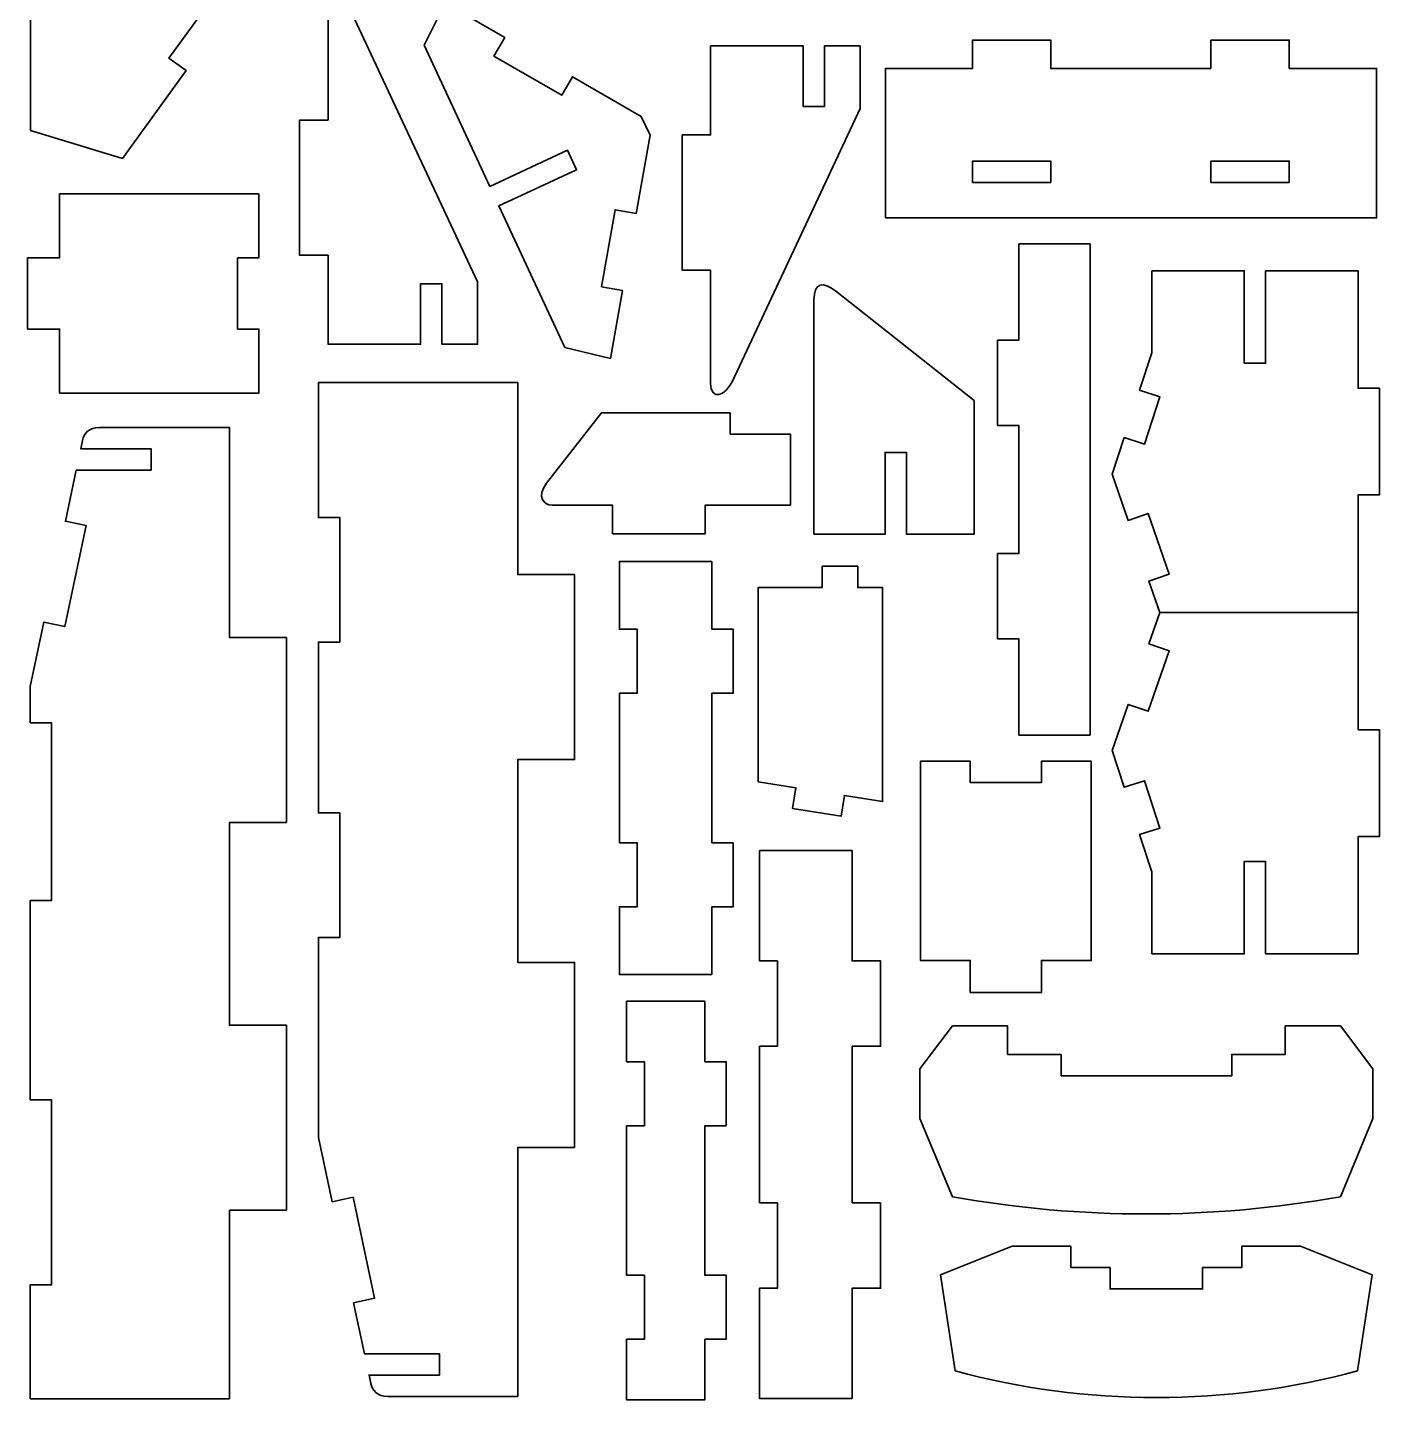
# Model space of a CAD drawing. Header units: centimetres. Extents: x 8 to 90.7, y -5.2 to 60.8.
# Drawn here: x 29.19 to 48.19, y 28.65 to 48.02 of the extents above; entities that cross this region are included whole.
import ezdxf

# ---------------------------------------------------------------- set-up
doc = ezdxf.new("R2010")
doc.units = ezdxf.units.CM
doc.header["$MEASUREMENT"] = 0
doc.layers.add('layer 1', color=7, linetype='Continuous')

msp = doc.modelspace()

# ---------------------------------------------------------------- linework, layer by layer
at = {"layer": 'layer 1', "color": 250, "lineweight": 35}
for points, knots in [([(29.23223, 49.56747), (29.23223, 49.56747), (29.23221, 46.57475), (29.23221, 46.57475), (29.23221, 46.57475), (29.23221, 46.57475), (30.52322, 46.18466), (30.52322, 46.18466), (30.52322, 46.18466), (30.52322, 46.18466), (31.4192, 47.41787), (31.4192, 47.41787), (31.4192, 47.41787), (31.4192, 47.41787), (31.17656, 47.59424), (31.17656, 47.59424), (31.17656, 47.59424), (31.17656, 47.59424), (31.8231, 48.48412), (31.8231, 48.48412), (31.8231, 48.48412), (31.8231, 48.48412), (32.06579, 48.30778), (32.06579, 48.30778), (32.06579, 48.30778), (32.06579, 48.30778), (33.08993, 49.71744), (33.08993, 49.71744), (33.08993, 49.71744), (33.08993, 49.71744), (32.06579, 51.1271), (32.06579, 51.1271), (32.06579, 51.1271), (32.06579, 51.1271), (31.8231, 50.95077), (31.8231, 50.95077), (31.8231, 50.95077), (31.8231, 50.95077), (31.17656, 51.84065), (31.17656, 51.84065), (31.17656, 51.84065), (31.17656, 51.84065), (31.4192, 52.01698), (31.4192, 52.01698), (31.4192, 52.01698), (31.4192, 52.01698), (30.52322, 53.25023), (30.52322, 53.25023), (30.52322, 53.25023), (30.52322, 53.25023), (29.23221, 52.8601), (29.23221, 52.8601), (29.23221, 52.8601), (29.23221, 52.8601), (29.23223, 49.86742), (29.23223, 49.86742), (29.23223, 49.86742), (29.23223, 49.86742), (31.13222, 49.86742), (31.13222, 49.86742), (31.13222, 49.86742), (31.13222, 49.86742), (31.13218, 49.56743), (31.13218, 49.56743), (31.13218, 49.56743), (31.13218, 49.56743), (29.23223, 49.56747), (29.23223, 49.56747)], [0, 0, 0, 0, 0.05555556, 0.05555556, 0.05555556, 0.05555556, 0.11111111, 0.11111111, 0.11111111, 0.11111111, 0.16666667, 0.16666667, 0.16666667, 0.16666667, 0.22222222, 0.22222222, 0.22222222, 0.22222222, 0.27777778, 0.27777778, 0.27777778, 0.27777778, 0.33333333, 0.33333333, 0.33333333, 0.33333333, 0.38888889, 0.38888889, 0.38888889, 0.38888889, 0.44444444, 0.44444444, 0.44444444, 0.44444444, 0.5, 0.5, 0.5, 0.5, 0.55555556, 0.55555556, 0.55555556, 0.55555556, 0.61111111, 0.61111111, 0.61111111, 0.61111111, 0.66666667, 0.66666667, 0.66666667, 0.66666667, 0.72222222, 0.72222222, 0.72222222, 0.72222222, 0.77777778, 0.77777778, 0.77777778, 0.77777778, 0.83333333, 0.83333333, 0.83333333, 0.83333333, 0.88888889, 0.88888889, 0.88888889, 0.88888889, 1, 1, 1, 1]), ([(33.41382, 46.72386), (33.41382, 46.72386), (33.01373, 46.72386), (33.01373, 46.72386), (33.01373, 46.72386), (33.01373, 46.72386), (33.01373, 44.82386), (33.01373, 44.82386), (33.01373, 44.82386), (33.01373, 44.82386), (33.41382, 44.82386), (33.41382, 44.82386), (33.41382, 44.82386), (33.41382, 44.82386), (33.41382, 43.57382), (33.41382, 43.57382), (33.41382, 43.57382), (33.41382, 43.57382), (34.71378, 43.57382), (34.71378, 43.57382), (34.71378, 43.57382), (34.71378, 43.57382), (34.71378, 44.42385), (34.71378, 44.42385), (34.71378, 44.42385), (34.71378, 44.42385), (35.01382, 44.42385), (35.01382, 44.42385), (35.01382, 44.42385), (35.01382, 44.42385), (35.01382, 43.57382), (35.01382, 43.57382), (35.01382, 43.57382), (35.01382, 43.57382), (35.5138, 43.57382), (35.5138, 43.57382), (35.5138, 43.57382), (35.5138, 43.57382), (35.5138, 44.45187), (35.5138, 44.45187), (35.5138, 44.45187), (35.5138, 44.45187), (33.71481, 48.29481), (33.71481, 48.29481), (33.71481, 48.29481), (33.62269, 48.49166), (33.41379, 48.563), (33.41379, 48.31759), (33.41379, 48.31759), (33.41379, 48.31759), (33.41382, 46.72386), (33.41382, 46.72386)], [0, 0, 0, 0, 0.07142857, 0.07142857, 0.07142857, 0.07142857, 0.14285714, 0.14285714, 0.14285714, 0.14285714, 0.21428571, 0.21428571, 0.21428571, 0.21428571, 0.28571429, 0.28571429, 0.28571429, 0.28571429, 0.35714286, 0.35714286, 0.35714286, 0.35714286, 0.42857143, 0.42857143, 0.42857143, 0.42857143, 0.5, 0.5, 0.5, 0.5, 0.57142857, 0.57142857, 0.57142857, 0.57142857, 0.64285714, 0.64285714, 0.64285714, 0.64285714, 0.71428571, 0.71428571, 0.71428571, 0.71428571, 0.78571429, 0.78571429, 0.78571429, 0.78571429, 0.85714286, 0.85714286, 0.85714286, 0.85714286, 1, 1, 1, 1]), ([(37.93704, 46.51085), (37.93704, 46.51085), (37.81381, 46.77517), (37.81381, 46.77517), (37.81381, 46.77517), (37.81381, 46.77517), (36.8473, 47.33318), (36.8473, 47.33318), (36.8473, 47.33318), (36.8473, 47.33318), (36.69732, 47.07342), (36.69732, 47.07342), (36.69732, 47.07342), (36.69732, 47.07342), (35.74475, 47.62337), (35.74475, 47.62337), (35.74475, 47.62337), (35.74475, 47.62337), (35.89468, 47.88317), (35.89468, 47.88317), (35.89468, 47.88317), (35.89468, 47.88317), (35.05633, 48.3672), (35.05633, 48.3672), (35.05633, 48.3672), (35.05633, 48.3672), (34.76212, 47.77565), (34.76212, 47.77565), (34.76212, 47.77565), (34.76212, 47.77565), (35.68783, 45.79041), (35.68783, 45.79041), (35.68783, 45.79041), (35.68783, 45.79041), (36.77733, 46.29845), (36.77733, 46.29845), (36.77733, 46.29845), (36.77733, 46.29845), (36.90414, 46.02655), (36.90414, 46.02655), (36.90414, 46.02655), (36.90414, 46.02655), (35.81464, 45.51851), (35.81464, 45.51851), (35.81464, 45.51851), (35.81464, 45.51851), (36.74185, 43.53004), (36.74185, 43.53004), (36.74185, 43.53004), (36.74185, 43.53004), (37.38412, 43.37522), (37.38412, 43.37522), (37.38412, 43.37522), (37.38412, 43.37522), (37.55223, 44.32852), (37.55223, 44.32852), (37.55223, 44.32852), (37.55223, 44.32852), (37.25684, 44.38067), (37.25684, 44.38067), (37.25684, 44.38067), (37.25684, 44.38067), (37.44786, 45.4639), (37.44786, 45.4639), (37.44786, 45.4639), (37.44786, 45.4639), (37.74325, 45.41183), (37.74325, 45.41183), (37.74325, 45.41183), (37.74325, 45.41183), (37.93704, 46.51085), (37.93704, 46.51085)], [0, 0, 0, 0, 0.05263158, 0.05263158, 0.05263158, 0.05263158, 0.10526316, 0.10526316, 0.10526316, 0.10526316, 0.15789474, 0.15789474, 0.15789474, 0.15789474, 0.21052632, 0.21052632, 0.21052632, 0.21052632, 0.26315789, 0.26315789, 0.26315789, 0.26315789, 0.31578947, 0.31578947, 0.31578947, 0.31578947, 0.36842105, 0.36842105, 0.36842105, 0.36842105, 0.42105263, 0.42105263, 0.42105263, 0.42105263, 0.47368421, 0.47368421, 0.47368421, 0.47368421, 0.52631579, 0.52631579, 0.52631579, 0.52631579, 0.57894737, 0.57894737, 0.57894737, 0.57894737, 0.63157895, 0.63157895, 0.63157895, 0.63157895, 0.68421053, 0.68421053, 0.68421053, 0.68421053, 0.73684211, 0.73684211, 0.73684211, 0.73684211, 0.78947368, 0.78947368, 0.78947368, 0.78947368, 0.84210526, 0.84210526, 0.84210526, 0.84210526, 0.89473684, 0.89473684, 0.89473684, 0.89473684, 1, 1, 1, 1]), ([(38.78898, 44.61601), (38.78898, 44.61601), (38.38889, 44.61601), (38.38889, 44.61601), (38.38889, 44.61601), (38.38889, 44.61601), (38.38889, 46.51601), (38.38889, 46.51601), (38.38889, 46.51601), (38.38889, 46.51601), (38.78898, 46.51601), (38.78898, 46.51601), (38.78898, 46.51601), (38.78898, 46.51601), (38.78898, 47.76601), (38.78898, 47.76601), (38.78898, 47.76601), (38.78898, 47.76601), (40.08898, 47.76601), (40.08898, 47.76601), (40.08898, 47.76601), (40.08898, 47.76601), (40.08898, 46.91598), (40.08898, 46.91598), (40.08898, 46.91598), (40.08898, 46.91598), (40.38898, 46.91598), (40.38898, 46.91598), (40.38898, 46.91598), (40.38898, 46.91598), (40.38898, 47.76601), (40.38898, 47.76601), (40.38898, 47.76601), (40.38898, 47.76601), (40.88896, 47.76601), (40.88896, 47.76601), (40.88896, 47.76601), (40.88896, 47.76601), (40.88896, 46.88796), (40.88896, 46.88796), (40.88896, 46.88796), (40.88896, 46.88796), (39.08997, 43.04502), (39.08997, 43.04502), (39.08997, 43.04502), (38.99781, 42.84817), (38.78896, 42.77679), (38.78896, 43.02221), (38.78896, 43.02221), (38.78896, 43.02221), (38.78898, 44.61601), (38.78898, 44.61601)], [0, 0, 0, 0, 0.07142857, 0.07142857, 0.07142857, 0.07142857, 0.14285714, 0.14285714, 0.14285714, 0.14285714, 0.21428571, 0.21428571, 0.21428571, 0.21428571, 0.28571429, 0.28571429, 0.28571429, 0.28571429, 0.35714286, 0.35714286, 0.35714286, 0.35714286, 0.42857143, 0.42857143, 0.42857143, 0.42857143, 0.5, 0.5, 0.5, 0.5, 0.57142857, 0.57142857, 0.57142857, 0.57142857, 0.64285714, 0.64285714, 0.64285714, 0.64285714, 0.71428571, 0.71428571, 0.71428571, 0.71428571, 0.78571429, 0.78571429, 0.78571429, 0.78571429, 0.85714286, 0.85714286, 0.85714286, 0.85714286, 1, 1, 1, 1]), ([(45.81874, 47.44831), (45.81874, 47.44831), (45.81874, 47.84832), (45.81874, 47.84832), (45.81874, 47.84832), (45.81874, 47.84832), (46.91872, 47.84832), (46.91872, 47.84832), (46.91872, 47.84832), (46.91872, 47.84832), (46.91872, 47.44831), (46.91872, 47.44831), (46.91872, 47.44831), (46.91872, 47.44831), (48.1478, 47.44831), (48.1478, 47.44831), (48.1478, 47.44831), (48.1478, 47.44831), (48.1478, 45.34833), (48.1478, 45.34833), (48.1478, 45.34833), (48.1478, 45.34833), (41.24781, 45.34833), (41.24781, 45.34833), (41.24781, 45.34833), (41.24781, 45.34833), (41.24781, 47.44831), (41.24781, 47.44831), (41.24781, 47.44831), (41.24781, 47.44831), (42.46872, 47.44831), (42.46872, 47.44831), (42.46872, 47.44831), (42.46872, 47.44831), (42.46872, 47.84832), (42.46872, 47.84832), (42.46872, 47.84832), (42.46872, 47.84832), (43.56874, 47.84832), (43.56874, 47.84832), (43.56874, 47.84832), (43.56874, 47.84832), (43.56874, 47.44831), (43.56874, 47.44831), (43.56874, 47.44831), (43.56874, 47.44831), (45.81874, 47.44831), (45.81874, 47.44831)], [0, 0, 0, 0, 0.07692308, 0.07692308, 0.07692308, 0.07692308, 0.15384615, 0.15384615, 0.15384615, 0.15384615, 0.23076923, 0.23076923, 0.23076923, 0.23076923, 0.30769231, 0.30769231, 0.30769231, 0.30769231, 0.38461538, 0.38461538, 0.38461538, 0.38461538, 0.46153846, 0.46153846, 0.46153846, 0.46153846, 0.53846154, 0.53846154, 0.53846154, 0.53846154, 0.61538462, 0.61538462, 0.61538462, 0.61538462, 0.69230769, 0.69230769, 0.69230769, 0.69230769, 0.76923077, 0.76923077, 0.76923077, 0.76923077, 0.84615385, 0.84615385, 0.84615385, 0.84615385, 1, 1, 1, 1]), ([(43.56874, 45.84831), (43.56874, 45.84831), (42.46872, 45.84831), (42.46872, 45.84831), (42.46872, 45.84831), (42.46872, 45.84831), (42.46872, 46.14831), (42.46872, 46.14831), (42.46872, 46.14831), (42.46872, 46.14831), (43.56874, 46.14831), (43.56874, 46.14831), (43.56874, 46.14831), (43.56874, 46.14831), (43.56874, 45.84831), (43.56874, 45.84831)], [0, 0, 0, 0, 0.2, 0.2, 0.2, 0.2, 0.4, 0.4, 0.4, 0.4, 0.6, 0.6, 0.6, 0.6, 1, 1, 1, 1]), ([(46.91872, 45.84831), (46.91872, 45.84831), (45.81874, 45.84831), (45.81874, 45.84831), (45.81874, 45.84831), (45.81874, 45.84831), (45.81874, 46.14831), (45.81874, 46.14831), (45.81874, 46.14831), (45.81874, 46.14831), (46.91872, 46.14831), (46.91872, 46.14831), (46.91872, 46.14831), (46.91872, 46.14831), (46.91872, 45.84831), (46.91872, 45.84831)], [0, 0, 0, 0, 0.2, 0.2, 0.2, 0.2, 0.4, 0.4, 0.4, 0.4, 0.6, 0.6, 0.6, 0.6, 1, 1, 1, 1]), ([(29.19069, 43.78686), (29.19069, 43.78686), (29.19069, 44.78687), (29.19069, 44.78687), (29.19069, 44.78687), (29.19069, 44.78687), (29.64069, 44.78687), (29.64069, 44.78687), (29.64069, 44.78687), (29.64069, 44.78687), (29.64069, 45.68686), (29.64069, 45.68686), (29.64069, 45.68686), (29.64069, 45.68686), (32.44068, 45.68686), (32.44068, 45.68686), (32.44068, 45.68686), (32.44068, 45.68686), (32.44068, 44.78687), (32.44068, 44.78687), (32.44068, 44.78687), (32.44068, 44.78687), (32.14072, 44.78687), (32.14072, 44.78687), (32.14072, 44.78687), (32.14072, 44.78687), (32.14072, 43.78686), (32.14072, 43.78686), (32.14072, 43.78686), (32.14072, 43.78686), (32.44068, 43.78686), (32.44068, 43.78686), (32.44068, 43.78686), (32.44068, 43.78686), (32.44068, 42.88687), (32.44068, 42.88687), (32.44068, 42.88687), (32.44068, 42.88687), (29.64069, 42.88687), (29.64069, 42.88687), (29.64069, 42.88687), (29.64069, 42.88687), (29.64069, 43.78686), (29.64069, 43.78686), (29.64069, 43.78686), (29.64069, 43.78686), (29.19069, 43.78686), (29.19069, 43.78686)], [0, 0, 0, 0, 0.07692308, 0.07692308, 0.07692308, 0.07692308, 0.15384615, 0.15384615, 0.15384615, 0.15384615, 0.23076923, 0.23076923, 0.23076923, 0.23076923, 0.30769231, 0.30769231, 0.30769231, 0.30769231, 0.38461538, 0.38461538, 0.38461538, 0.38461538, 0.46153846, 0.46153846, 0.46153846, 0.46153846, 0.53846154, 0.53846154, 0.53846154, 0.53846154, 0.61538462, 0.61538462, 0.61538462, 0.61538462, 0.69230769, 0.69230769, 0.69230769, 0.69230769, 0.76923077, 0.76923077, 0.76923077, 0.76923077, 0.84615385, 0.84615385, 0.84615385, 0.84615385, 1, 1, 1, 1]), ([(42.82019, 40.63218), (42.82019, 40.63218), (42.82019, 39.43215), (42.82019, 39.43215), (42.82019, 39.43215), (42.82019, 39.43215), (43.12019, 39.43215), (43.12019, 39.43215), (43.12019, 39.43215), (43.12019, 39.43215), (43.12019, 38.08214), (43.12019, 38.08214), (43.12019, 38.08214), (43.12019, 38.08214), (44.1202, 38.08214), (44.1202, 38.08214), (44.1202, 38.08214), (44.1202, 38.08214), (44.1202, 44.98217), (44.1202, 44.98217), (44.1202, 44.98217), (44.1202, 44.98217), (43.12019, 44.98217), (43.12019, 44.98217), (43.12019, 44.98217), (43.12019, 44.98217), (43.12019, 43.63216), (43.12019, 43.63216), (43.12019, 43.63216), (43.12019, 43.63216), (42.82019, 43.63216), (42.82019, 43.63216), (42.82019, 43.63216), (42.82019, 43.63216), (42.82019, 42.43217), (42.82019, 42.43217), (42.82019, 42.43217), (42.82019, 42.43217), (43.12019, 42.43217), (43.12019, 42.43217), (43.12019, 42.43217), (43.12019, 42.43217), (43.12019, 40.63218), (43.12019, 40.63218), (43.12019, 40.63218), (43.12019, 40.63218), (42.82019, 40.63218), (42.82019, 40.63218)], [0, 0, 0, 0, 0.07692308, 0.07692308, 0.07692308, 0.07692308, 0.15384615, 0.15384615, 0.15384615, 0.15384615, 0.23076923, 0.23076923, 0.23076923, 0.23076923, 0.30769231, 0.30769231, 0.30769231, 0.30769231, 0.38461538, 0.38461538, 0.38461538, 0.38461538, 0.46153846, 0.46153846, 0.46153846, 0.46153846, 0.53846154, 0.53846154, 0.53846154, 0.53846154, 0.61538462, 0.61538462, 0.61538462, 0.61538462, 0.69230769, 0.69230769, 0.69230769, 0.69230769, 0.76923077, 0.76923077, 0.76923077, 0.76923077, 0.84615385, 0.84615385, 0.84615385, 0.84615385, 1, 1, 1, 1]), ([(44.98658, 44.60546), (44.98658, 44.60546), (46.28658, 44.60546), (46.28658, 44.60546), (46.28658, 44.60546), (46.28658, 44.60546), (46.28658, 43.30545), (46.28658, 43.30545), (46.28658, 43.30545), (46.28658, 43.30545), (46.58658, 43.30545), (46.58658, 43.30545), (46.58658, 43.30545), (46.58658, 43.30545), (46.58658, 44.60546), (46.58658, 44.60546), (46.58658, 44.60546), (46.58658, 44.60546), (47.88654, 44.60546), (47.88654, 44.60546), (47.88654, 44.60546), (47.88654, 44.60546), (47.88654, 42.95545), (47.88654, 42.95545), (47.88654, 42.95545), (47.88654, 42.95545), (48.18658, 42.95545), (48.18658, 42.95545), (48.18658, 42.95545), (48.18658, 42.95545), (48.18658, 41.45546), (48.18658, 41.45546), (48.18658, 41.45546), (48.18658, 41.45546), (47.88654, 41.45546), (47.88654, 41.45546), (47.88654, 41.45546), (47.88654, 41.45546), (47.88654, 39.80545), (47.88654, 39.80545), (47.88654, 39.80545), (47.88654, 39.80545), (45.1004, 39.80545), (45.1004, 39.80545), (45.1004, 39.80545), (45.1004, 39.80545), (44.94859, 40.24642), (44.94859, 40.24642), (44.94859, 40.24642), (44.94859, 40.24642), (45.23224, 40.34409), (45.23224, 40.34409), (45.23224, 40.34409), (45.23224, 40.34409), (44.93923, 41.19507), (44.93923, 41.19507), (44.93923, 41.19507), (44.93923, 41.19507), (44.65558, 41.0974), (44.65558, 41.0974), (44.65558, 41.0974), (44.65558, 41.0974), (44.43242, 41.74554), (44.43242, 41.74554), (44.43242, 41.74554), (44.43242, 41.74554), (44.6005, 42.26286), (44.6005, 42.26286), (44.6005, 42.26286), (44.6005, 42.26286), (44.88581, 42.17015), (44.88581, 42.17015), (44.88581, 42.17015), (44.88581, 42.17015), (45.10211, 42.83583), (45.10211, 42.83583), (45.10211, 42.83583), (45.10211, 42.83583), (44.81679, 42.92854), (44.81679, 42.92854), (44.81679, 42.92854), (44.81679, 42.92854), (44.98658, 43.45107), (44.98658, 43.45107), (44.98658, 43.45107), (44.98658, 43.45107), (44.98658, 44.60546), (44.98658, 44.60546)], [0, 0, 0, 0, 0.04347826, 0.04347826, 0.04347826, 0.04347826, 0.08695652, 0.08695652, 0.08695652, 0.08695652, 0.13043478, 0.13043478, 0.13043478, 0.13043478, 0.17391304, 0.17391304, 0.17391304, 0.17391304, 0.2173913, 0.2173913, 0.2173913, 0.2173913, 0.26086957, 0.26086957, 0.26086957, 0.26086957, 0.30434783, 0.30434783, 0.30434783, 0.30434783, 0.34782609, 0.34782609, 0.34782609, 0.34782609, 0.39130435, 0.39130435, 0.39130435, 0.39130435, 0.43478261, 0.43478261, 0.43478261, 0.43478261, 0.47826087, 0.47826087, 0.47826087, 0.47826087, 0.52173913, 0.52173913, 0.52173913, 0.52173913, 0.56521739, 0.56521739, 0.56521739, 0.56521739, 0.60869565, 0.60869565, 0.60869565, 0.60869565, 0.65217391, 0.65217391, 0.65217391, 0.65217391, 0.69565217, 0.69565217, 0.69565217, 0.69565217, 0.73913043, 0.73913043, 0.73913043, 0.73913043, 0.7826087, 0.7826087, 0.7826087, 0.7826087, 0.82608696, 0.82608696, 0.82608696, 0.82608696, 0.86956522, 0.86956522, 0.86956522, 0.86956522, 0.91304348, 0.91304348, 0.91304348, 0.91304348, 1, 1, 1, 1]), ([(40.24102, 40.90301), (40.24102, 40.90301), (41.24103, 40.90301), (41.24103, 40.90301), (41.24103, 40.90301), (41.24103, 40.90301), (41.24103, 42.05303), (41.24103, 42.05303), (41.24103, 42.05303), (41.24103, 42.05303), (41.54103, 42.05303), (41.54103, 42.05303), (41.54103, 42.05303), (41.54103, 42.05303), (41.54103, 40.90301), (41.54103, 40.90301), (41.54103, 40.90301), (41.54103, 40.90301), (42.49103, 40.90301), (42.49103, 40.90301), (42.49103, 40.90301), (42.49103, 40.90301), (42.49103, 42.78106), (42.49103, 42.78106), (42.49103, 42.78106), (42.49103, 42.78106), (40.54201, 44.32399), (40.54201, 44.32399), (40.54201, 44.32399), (40.37167, 44.45885), (40.241, 44.44205), (40.241, 44.19678), (40.241, 44.19678), (40.241, 44.19678), (40.24102, 40.90301), (40.24102, 40.90301)], [0, 0, 0, 0, 0.1, 0.1, 0.1, 0.1, 0.2, 0.2, 0.2, 0.2, 0.3, 0.3, 0.3, 0.3, 0.4, 0.4, 0.4, 0.4, 0.5, 0.5, 0.5, 0.5, 0.6, 0.6, 0.6, 0.6, 0.7, 0.7, 0.7, 0.7, 0.8, 0.8, 0.8, 0.8, 1, 1, 1, 1]), ([(36.87822, 32.28749), (36.87822, 32.28749), (36.87822, 34.88754), (36.87822, 34.88754), (36.87822, 34.88754), (36.87822, 34.88754), (36.07808, 34.88754), (36.07808, 34.88754), (36.07808, 34.88754), (36.07808, 34.88754), (36.07816, 37.73749), (36.07816, 37.73749), (36.07816, 37.73749), (36.07816, 37.73749), (36.87822, 37.73745), (36.87822, 37.73745), (36.87822, 37.73745), (36.87822, 37.73745), (36.87822, 40.3375), (36.87822, 40.3375), (36.87822, 40.3375), (36.87822, 40.3375), (36.0782, 40.3375), (36.0782, 40.3375), (36.0782, 40.3375), (36.0782, 40.3375), (36.07824, 43.03756), (36.07824, 43.03756), (36.07824, 43.03756), (36.07824, 43.03756), (33.27864, 43.03756), (33.27864, 43.03756), (33.27864, 43.03756), (33.27864, 43.03756), (33.27864, 41.13752), (33.27864, 41.13752), (33.27864, 41.13752), (33.27864, 41.13752), (33.57864, 41.13752), (33.57864, 41.13752), (33.57864, 41.13752), (33.57864, 41.13752), (33.57864, 39.3875), (33.57864, 39.3875), (33.57864, 39.3875), (33.57864, 39.3875), (33.27864, 39.3875), (33.27864, 39.3875), (33.27864, 39.3875), (33.27864, 39.3875), (33.27864, 36.98744), (33.27864, 36.98744), (33.27864, 36.98744), (33.27864, 36.98744), (33.57864, 36.98744), (33.57864, 36.98744), (33.57864, 36.98744), (33.57864, 36.98744), (33.57864, 35.23742), (33.57864, 35.23742), (33.57864, 35.23742), (33.57864, 35.23742), (33.27864, 35.23742), (33.27864, 35.23742), (33.27864, 35.23742), (33.27864, 35.23742), (33.27864, 32.42862), (33.27864, 32.42862), (33.27864, 32.42862), (33.27864, 32.42862), (33.47097, 31.52378), (33.47097, 31.52378), (33.47097, 31.52378), (33.47097, 31.52378), (33.76438, 31.58613), (33.76438, 31.58613), (33.76438, 31.58613), (33.76438, 31.58613), (34.06588, 30.16778), (34.06588, 30.16778), (34.06588, 30.16778), (34.06588, 30.16778), (33.77248, 30.10543), (33.77248, 30.10543), (33.77248, 30.10543), (33.77248, 30.10543), (33.92503, 29.3876), (33.92503, 29.3876), (33.92503, 29.3876), (33.92503, 29.3876), (34.97822, 29.3876), (34.97822, 29.3876), (34.97822, 29.3876), (34.97822, 29.3876), (34.97822, 29.0876), (34.97822, 29.0876), (34.97822, 29.0876), (34.97822, 29.0876), (33.98881, 29.0876), (33.98881, 29.0876), (33.98881, 29.0876), (33.98881, 29.0876), (34.01362, 28.971), (34.01362, 28.971), (34.01362, 28.971), (34.03449, 28.87278), (34.10436, 28.78754), (34.25258, 28.78754), (34.25258, 28.78754), (34.25258, 28.78754), (36.078, 28.78761), (36.078, 28.78761), (36.078, 28.78761), (36.078, 28.78761), (36.07804, 32.28753), (36.07804, 32.28753), (36.07804, 32.28753), (36.07804, 32.28753), (36.87822, 32.28749), (36.87822, 32.28749)], [0, 0, 0, 0, 0.03225806, 0.03225806, 0.03225806, 0.03225806, 0.06451613, 0.06451613, 0.06451613, 0.06451613, 0.09677419, 0.09677419, 0.09677419, 0.09677419, 0.12903226, 0.12903226, 0.12903226, 0.12903226, 0.16129032, 0.16129032, 0.16129032, 0.16129032, 0.19354839, 0.19354839, 0.19354839, 0.19354839, 0.22580645, 0.22580645, 0.22580645, 0.22580645, 0.25806452, 0.25806452, 0.25806452, 0.25806452, 0.29032258, 0.29032258, 0.29032258, 0.29032258, 0.32258065, 0.32258065, 0.32258065, 0.32258065, 0.35483871, 0.35483871, 0.35483871, 0.35483871, 0.38709677, 0.38709677, 0.38709677, 0.38709677, 0.41935484, 0.41935484, 0.41935484, 0.41935484, 0.4516129, 0.4516129, 0.4516129, 0.4516129, 0.48387097, 0.48387097, 0.48387097, 0.48387097, 0.51612903, 0.51612903, 0.51612903, 0.51612903, 0.5483871, 0.5483871, 0.5483871, 0.5483871, 0.58064516, 0.58064516, 0.58064516, 0.58064516, 0.61290323, 0.61290323, 0.61290323, 0.61290323, 0.64516129, 0.64516129, 0.64516129, 0.64516129, 0.67741935, 0.67741935, 0.67741935, 0.67741935, 0.70967742, 0.70967742, 0.70967742, 0.70967742, 0.74193548, 0.74193548, 0.74193548, 0.74193548, 0.77419355, 0.77419355, 0.77419355, 0.77419355, 0.80645161, 0.80645161, 0.80645161, 0.80645161, 0.83870968, 0.83870968, 0.83870968, 0.83870968, 0.87096774, 0.87096774, 0.87096774, 0.87096774, 0.90322581, 0.90322581, 0.90322581, 0.90322581, 0.93548387, 0.93548387, 0.93548387, 0.93548387, 1, 1, 1, 1]), ([(38.71103, 40.91011), (38.71103, 40.91011), (37.41103, 40.91011), (37.41103, 40.91011), (37.41103, 40.91011), (37.41103, 40.91011), (37.41103, 41.31012), (37.41103, 41.31012), (37.41103, 41.31012), (37.41103, 41.31012), (36.56104, 41.31012), (36.56104, 41.31012), (36.56104, 41.31012), (36.45388, 41.31012), (36.33171, 41.42601), (36.48459, 41.62242), (36.48459, 41.62242), (36.48459, 41.62242), (37.25343, 42.61013), (37.25343, 42.61013), (37.25343, 42.61013), (37.25343, 42.61013), (39.06103, 42.61013), (39.06103, 42.61013), (39.06103, 42.61013), (39.06103, 42.61013), (39.06103, 42.31013), (39.06103, 42.31013), (39.06103, 42.31013), (39.06103, 42.31013), (39.91106, 42.31013), (39.91106, 42.31013), (39.91106, 42.31013), (39.91106, 42.31013), (39.91106, 41.31012), (39.91106, 41.31012), (39.91106, 41.31012), (39.91106, 41.31012), (38.71103, 41.31012), (38.71103, 41.31012), (38.71103, 41.31012), (38.71103, 41.31012), (38.71103, 40.91011), (38.71103, 40.91011)], [0, 0, 0, 0, 0.08333333, 0.08333333, 0.08333333, 0.08333333, 0.16666667, 0.16666667, 0.16666667, 0.16666667, 0.25, 0.25, 0.25, 0.25, 0.33333333, 0.33333333, 0.33333333, 0.33333333, 0.41666667, 0.41666667, 0.41666667, 0.41666667, 0.5, 0.5, 0.5, 0.5, 0.58333333, 0.58333333, 0.58333333, 0.58333333, 0.66666667, 0.66666667, 0.66666667, 0.66666667, 0.75, 0.75, 0.75, 0.75, 0.83333333, 0.83333333, 0.83333333, 0.83333333, 1, 1, 1, 1]), ([(32.827, 39.45481), (32.827, 39.45481), (32.827, 36.85477), (32.827, 36.85477), (32.827, 36.85477), (32.827, 36.85477), (32.0269, 36.85477), (32.0269, 36.85477), (32.0269, 36.85477), (32.0269, 36.85477), (32.02694, 34.00481), (32.02694, 34.00481), (32.02694, 34.00481), (32.02694, 34.00481), (32.827, 34.00485), (32.827, 34.00485), (32.827, 34.00485), (32.827, 34.00485), (32.827, 31.4048), (32.827, 31.4048), (32.827, 31.4048), (32.827, 31.4048), (32.02698, 31.4048), (32.02698, 31.4048), (32.02698, 31.4048), (32.02698, 31.4048), (32.02702, 28.75474), (32.02702, 28.75474), (32.02702, 28.75474), (32.02702, 28.75474), (29.22742, 28.75474), (29.22742, 28.75474), (29.22742, 28.75474), (29.22742, 28.75474), (29.22742, 30.35475), (29.22742, 30.35475), (29.22742, 30.35475), (29.22742, 30.35475), (29.52742, 30.35475), (29.52742, 30.35475), (29.52742, 30.35475), (29.52742, 30.35475), (29.52742, 32.95479), (29.52742, 32.95479), (29.52742, 32.95479), (29.52742, 32.95479), (29.22742, 32.95479), (29.22742, 32.95479), (29.22742, 32.95479), (29.22742, 32.95479), (29.22742, 35.75483), (29.22742, 35.75483), (29.22742, 35.75483), (29.22742, 35.75483), (29.52742, 35.75483), (29.52742, 35.75483), (29.52742, 35.75483), (29.52742, 35.75483), (29.52742, 38.25486), (29.52742, 38.25486), (29.52742, 38.25486), (29.52742, 38.25486), (29.22742, 38.25486), (29.22742, 38.25486), (29.22742, 38.25486), (29.22742, 38.25486), (29.22742, 38.76369), (29.22742, 38.76369), (29.22742, 38.76369), (29.22742, 38.76369), (29.41977, 39.66853), (29.41977, 39.66853), (29.41977, 39.66853), (29.41977, 39.66853), (29.71318, 39.60614), (29.71318, 39.60614), (29.71318, 39.60614), (29.71318, 39.60614), (30.01468, 41.02449), (30.01468, 41.02449), (30.01468, 41.02449), (30.01468, 41.02449), (29.72125, 41.08688), (29.72125, 41.08688), (29.72125, 41.08688), (29.72125, 41.08688), (29.87383, 41.80471), (29.87383, 41.80471), (29.87383, 41.80471), (29.87383, 41.80471), (30.92702, 41.80471), (30.92702, 41.80471), (30.92702, 41.80471), (30.92702, 41.80471), (30.92702, 42.10471), (30.92702, 42.10471), (30.92702, 42.10471), (30.92702, 42.10471), (29.93761, 42.10471), (29.93761, 42.10471), (29.93761, 42.10471), (29.93761, 42.10471), (29.9624, 42.22127), (29.9624, 42.22127), (29.9624, 42.22127), (29.98327, 42.31954), (30.05316, 42.40472), (30.20137, 42.40472), (30.20137, 42.40472), (30.20137, 42.40472), (32.02678, 42.4047), (32.02678, 42.4047), (32.02678, 42.4047), (32.02678, 42.4047), (32.02686, 39.45477), (32.02686, 39.45477), (32.02686, 39.45477), (32.02686, 39.45477), (32.827, 39.45481), (32.827, 39.45481)], [0, 0, 0, 0, 0.03225806, 0.03225806, 0.03225806, 0.03225806, 0.06451613, 0.06451613, 0.06451613, 0.06451613, 0.09677419, 0.09677419, 0.09677419, 0.09677419, 0.12903226, 0.12903226, 0.12903226, 0.12903226, 0.16129032, 0.16129032, 0.16129032, 0.16129032, 0.19354839, 0.19354839, 0.19354839, 0.19354839, 0.22580645, 0.22580645, 0.22580645, 0.22580645, 0.25806452, 0.25806452, 0.25806452, 0.25806452, 0.29032258, 0.29032258, 0.29032258, 0.29032258, 0.32258065, 0.32258065, 0.32258065, 0.32258065, 0.35483871, 0.35483871, 0.35483871, 0.35483871, 0.38709677, 0.38709677, 0.38709677, 0.38709677, 0.41935484, 0.41935484, 0.41935484, 0.41935484, 0.4516129, 0.4516129, 0.4516129, 0.4516129, 0.48387097, 0.48387097, 0.48387097, 0.48387097, 0.51612903, 0.51612903, 0.51612903, 0.51612903, 0.5483871, 0.5483871, 0.5483871, 0.5483871, 0.58064516, 0.58064516, 0.58064516, 0.58064516, 0.61290323, 0.61290323, 0.61290323, 0.61290323, 0.64516129, 0.64516129, 0.64516129, 0.64516129, 0.67741935, 0.67741935, 0.67741935, 0.67741935, 0.70967742, 0.70967742, 0.70967742, 0.70967742, 0.74193548, 0.74193548, 0.74193548, 0.74193548, 0.77419355, 0.77419355, 0.77419355, 0.77419355, 0.80645161, 0.80645161, 0.80645161, 0.80645161, 0.83870968, 0.83870968, 0.83870968, 0.83870968, 0.87096774, 0.87096774, 0.87096774, 0.87096774, 0.90322581, 0.90322581, 0.90322581, 0.90322581, 0.93548387, 0.93548387, 0.93548387, 0.93548387, 1, 1, 1, 1]), ([(39.10759, 36.56898), (39.10759, 36.56898), (39.10759, 35.66894), (39.10759, 35.66894), (39.10759, 35.66894), (39.10759, 35.66894), (38.80759, 35.66894), (38.80759, 35.66894), (38.80759, 35.66894), (38.80759, 35.66894), (38.80759, 34.71894), (38.80759, 34.71894), (38.80759, 34.71894), (38.80759, 34.71894), (37.50758, 34.71894), (37.50758, 34.71894), (37.50758, 34.71894), (37.50758, 34.71894), (37.50758, 35.66894), (37.50758, 35.66894), (37.50758, 35.66894), (37.50758, 35.66894), (37.75758, 35.66894), (37.75758, 35.66894), (37.75758, 35.66894), (37.75758, 35.66894), (37.75758, 36.56898), (37.75758, 36.56898), (37.75758, 36.56898), (37.75758, 36.56898), (37.50758, 36.56898), (37.50758, 36.56898), (37.50758, 36.56898), (37.50758, 36.56898), (37.50758, 38.66896), (37.50758, 38.66896), (37.50758, 38.66896), (37.50758, 38.66896), (37.75758, 38.66896), (37.75758, 38.66896), (37.75758, 38.66896), (37.75758, 38.66896), (37.75758, 39.56895), (37.75758, 39.56895), (37.75758, 39.56895), (37.75758, 39.56895), (37.50758, 39.56895), (37.50758, 39.56895), (37.50758, 39.56895), (37.50758, 39.56895), (37.50758, 40.51895), (37.50758, 40.51895), (37.50758, 40.51895), (37.50758, 40.51895), (38.80759, 40.51895), (38.80759, 40.51895), (38.80759, 40.51895), (38.80759, 40.51895), (38.80759, 39.56895), (38.80759, 39.56895), (38.80759, 39.56895), (38.80759, 39.56895), (39.10759, 39.56895), (39.10759, 39.56895), (39.10759, 39.56895), (39.10759, 39.56895), (39.10759, 38.66896), (39.10759, 38.66896), (39.10759, 38.66896), (39.10759, 38.66896), (38.80759, 38.66896), (38.80759, 38.66896), (38.80759, 38.66896), (38.80759, 38.66896), (38.80759, 36.56898), (38.80759, 36.56898), (38.80759, 36.56898), (38.80759, 36.56898), (39.10759, 36.56898), (39.10759, 36.56898)], [0, 0, 0, 0, 0.04761905, 0.04761905, 0.04761905, 0.04761905, 0.0952381, 0.0952381, 0.0952381, 0.0952381, 0.14285714, 0.14285714, 0.14285714, 0.14285714, 0.19047619, 0.19047619, 0.19047619, 0.19047619, 0.23809524, 0.23809524, 0.23809524, 0.23809524, 0.28571429, 0.28571429, 0.28571429, 0.28571429, 0.33333333, 0.33333333, 0.33333333, 0.33333333, 0.38095238, 0.38095238, 0.38095238, 0.38095238, 0.42857143, 0.42857143, 0.42857143, 0.42857143, 0.47619048, 0.47619048, 0.47619048, 0.47619048, 0.52380952, 0.52380952, 0.52380952, 0.52380952, 0.57142857, 0.57142857, 0.57142857, 0.57142857, 0.61904762, 0.61904762, 0.61904762, 0.61904762, 0.66666667, 0.66666667, 0.66666667, 0.66666667, 0.71428571, 0.71428571, 0.71428571, 0.71428571, 0.76190476, 0.76190476, 0.76190476, 0.76190476, 0.80952381, 0.80952381, 0.80952381, 0.80952381, 0.85714286, 0.85714286, 0.85714286, 0.85714286, 0.9047619, 0.9047619, 0.9047619, 0.9047619, 1, 1, 1, 1]), ([(39.45561, 37.42523), (39.45561, 37.42523), (39.45561, 40.15387), (39.45561, 40.15387), (39.45561, 40.15387), (39.45561, 40.15387), (40.35564, 40.15387), (40.35564, 40.15387), (40.35564, 40.15387), (40.35564, 40.15387), (40.35564, 40.45391), (40.35564, 40.45391), (40.35564, 40.45391), (40.35564, 40.45391), (40.85562, 40.45391), (40.85562, 40.45391), (40.85562, 40.45391), (40.85562, 40.45391), (40.85562, 40.15387), (40.85562, 40.15387), (40.85562, 40.15387), (40.85562, 40.15387), (41.20563, 40.15387), (41.20563, 40.15387), (41.20563, 40.15387), (41.20563, 40.15387), (41.20563, 37.14814), (41.20563, 37.14814), (41.20563, 37.14814), (41.20563, 37.14814), (40.66945, 37.23303), (40.66945, 37.23303), (40.66945, 37.23303), (40.66945, 37.23303), (40.62305, 36.94025), (40.62305, 36.94025), (40.62305, 36.94025), (40.62305, 36.94025), (39.94007, 37.04848), (39.94007, 37.04848), (39.94007, 37.04848), (39.94007, 37.04848), (39.98647, 37.34121), (39.98647, 37.34121), (39.98647, 37.34121), (39.98647, 37.34121), (39.45561, 37.42523), (39.45561, 37.42523)], [0, 0, 0, 0, 0.07692308, 0.07692308, 0.07692308, 0.07692308, 0.15384615, 0.15384615, 0.15384615, 0.15384615, 0.23076923, 0.23076923, 0.23076923, 0.23076923, 0.30769231, 0.30769231, 0.30769231, 0.30769231, 0.38461538, 0.38461538, 0.38461538, 0.38461538, 0.46153846, 0.46153846, 0.46153846, 0.46153846, 0.53846154, 0.53846154, 0.53846154, 0.53846154, 0.61538462, 0.61538462, 0.61538462, 0.61538462, 0.69230769, 0.69230769, 0.69230769, 0.69230769, 0.76923077, 0.76923077, 0.76923077, 0.76923077, 0.84615385, 0.84615385, 0.84615385, 0.84615385, 1, 1, 1, 1]), ([(44.98658, 35.00545), (44.98658, 35.00545), (46.28658, 35.00545), (46.28658, 35.00545), (46.28658, 35.00545), (46.28658, 35.00545), (46.28658, 36.30545), (46.28658, 36.30545), (46.28658, 36.30545), (46.28658, 36.30545), (46.58658, 36.30545), (46.58658, 36.30545), (46.58658, 36.30545), (46.58658, 36.30545), (46.58658, 35.00545), (46.58658, 35.00545), (46.58658, 35.00545), (46.58658, 35.00545), (47.88654, 35.00545), (47.88654, 35.00545), (47.88654, 35.00545), (47.88654, 35.00545), (47.88654, 36.65545), (47.88654, 36.65545), (47.88654, 36.65545), (47.88654, 36.65545), (48.18658, 36.65545), (48.18658, 36.65545), (48.18658, 36.65545), (48.18658, 36.65545), (48.18658, 38.15544), (48.18658, 38.15544), (48.18658, 38.15544), (48.18658, 38.15544), (47.88654, 38.15544), (47.88654, 38.15544), (47.88654, 38.15544), (47.88654, 38.15544), (47.88654, 39.80545), (47.88654, 39.80545), (47.88654, 39.80545), (47.88654, 39.80545), (45.1004, 39.80545), (45.1004, 39.80545), (45.1004, 39.80545), (45.1004, 39.80545), (44.94859, 39.36452), (44.94859, 39.36452), (44.94859, 39.36452), (44.94859, 39.36452), (45.23224, 39.26685), (45.23224, 39.26685), (45.23224, 39.26685), (45.23224, 39.26685), (44.93923, 38.41587), (44.93923, 38.41587), (44.93923, 38.41587), (44.93923, 38.41587), (44.65558, 38.5135), (44.65558, 38.5135), (44.65558, 38.5135), (44.65558, 38.5135), (44.43242, 37.86541), (44.43242, 37.86541), (44.43242, 37.86541), (44.43242, 37.86541), (44.6005, 37.34808), (44.6005, 37.34808), (44.6005, 37.34808), (44.6005, 37.34808), (44.88581, 37.44075), (44.88581, 37.44075), (44.88581, 37.44075), (44.88581, 37.44075), (45.10211, 36.77511), (45.10211, 36.77511), (45.10211, 36.77511), (45.10211, 36.77511), (44.81679, 36.68236), (44.81679, 36.68236), (44.81679, 36.68236), (44.81679, 36.68236), (44.98658, 36.15988), (44.98658, 36.15988), (44.98658, 36.15988), (44.98658, 36.15988), (44.98658, 35.00545), (44.98658, 35.00545)], [0, 0, 0, 0, 0.04347826, 0.04347826, 0.04347826, 0.04347826, 0.08695652, 0.08695652, 0.08695652, 0.08695652, 0.13043478, 0.13043478, 0.13043478, 0.13043478, 0.17391304, 0.17391304, 0.17391304, 0.17391304, 0.2173913, 0.2173913, 0.2173913, 0.2173913, 0.26086957, 0.26086957, 0.26086957, 0.26086957, 0.30434783, 0.30434783, 0.30434783, 0.30434783, 0.34782609, 0.34782609, 0.34782609, 0.34782609, 0.39130435, 0.39130435, 0.39130435, 0.39130435, 0.43478261, 0.43478261, 0.43478261, 0.43478261, 0.47826087, 0.47826087, 0.47826087, 0.47826087, 0.52173913, 0.52173913, 0.52173913, 0.52173913, 0.56521739, 0.56521739, 0.56521739, 0.56521739, 0.60869565, 0.60869565, 0.60869565, 0.60869565, 0.65217391, 0.65217391, 0.65217391, 0.65217391, 0.69565217, 0.69565217, 0.69565217, 0.69565217, 0.73913043, 0.73913043, 0.73913043, 0.73913043, 0.7826087, 0.7826087, 0.7826087, 0.7826087, 0.82608696, 0.82608696, 0.82608696, 0.82608696, 0.86956522, 0.86956522, 0.86956522, 0.86956522, 0.91304348, 0.91304348, 0.91304348, 0.91304348, 1, 1, 1, 1]), ([(41.73629, 37.71483), (41.73629, 37.71483), (42.4363, 37.71483), (42.4363, 37.71483), (42.4363, 37.71483), (42.4363, 37.71483), (42.4363, 37.41484), (42.4363, 37.41484), (42.4363, 37.41484), (42.4363, 37.41484), (43.43626, 37.41484), (43.43626, 37.41484), (43.43626, 37.41484), (43.43626, 37.41484), (43.43626, 37.71483), (43.43626, 37.71483), (43.43626, 37.71483), (43.43626, 37.71483), (44.13627, 37.71483), (44.13627, 37.71483), (44.13627, 37.71483), (44.13627, 37.71483), (44.13627, 34.9148), (44.13627, 34.9148), (44.13627, 34.9148), (44.13627, 34.9148), (43.43626, 34.9148), (43.43626, 34.9148), (43.43626, 34.9148), (43.43626, 34.9148), (43.43626, 34.46482), (43.43626, 34.46482), (43.43626, 34.46482), (43.43626, 34.46482), (42.4363, 34.46482), (42.4363, 34.46482), (42.4363, 34.46482), (42.4363, 34.46482), (42.4363, 34.9148), (42.4363, 34.9148), (42.4363, 34.9148), (42.4363, 34.9148), (41.73629, 34.9148), (41.73629, 34.9148), (41.73629, 34.9148), (41.73629, 34.9148), (41.73629, 37.71483), (41.73629, 37.71483)], [0, 0, 0, 0, 0.07692308, 0.07692308, 0.07692308, 0.07692308, 0.15384615, 0.15384615, 0.15384615, 0.15384615, 0.23076923, 0.23076923, 0.23076923, 0.23076923, 0.30769231, 0.30769231, 0.30769231, 0.30769231, 0.38461538, 0.38461538, 0.38461538, 0.38461538, 0.46153846, 0.46153846, 0.46153846, 0.46153846, 0.53846154, 0.53846154, 0.53846154, 0.53846154, 0.61538462, 0.61538462, 0.61538462, 0.61538462, 0.69230769, 0.69230769, 0.69230769, 0.69230769, 0.76923077, 0.76923077, 0.76923077, 0.76923077, 0.84615385, 0.84615385, 0.84615385, 0.84615385, 1, 1, 1, 1]), ([(41.17737, 31.50874), (41.17737, 31.50874), (41.17737, 30.30875), (41.17737, 30.30875), (41.17737, 30.30875), (41.17737, 30.30875), (40.7774, 30.30875), (40.7774, 30.30875), (40.7774, 30.30875), (40.7774, 30.30875), (40.7774, 28.75875), (40.7774, 28.75875), (40.7774, 28.75875), (40.7774, 28.75875), (39.47739, 28.75875), (39.47739, 28.75875), (39.47739, 28.75875), (39.47739, 28.75875), (39.47739, 30.30875), (39.47739, 30.30875), (39.47739, 30.30875), (39.47739, 30.30875), (39.72739, 30.30875), (39.72739, 30.30875), (39.72739, 30.30875), (39.72739, 30.30875), (39.72739, 31.50874), (39.72739, 31.50874), (39.72739, 31.50874), (39.72739, 31.50874), (39.47739, 31.50874), (39.47739, 31.50874), (39.47739, 31.50874), (39.47739, 31.50874), (39.47739, 33.70878), (39.47739, 33.70878), (39.47739, 33.70878), (39.47739, 33.70878), (39.72739, 33.70878), (39.72739, 33.70878), (39.72739, 33.70878), (39.72739, 33.70878), (39.72739, 34.90877), (39.72739, 34.90877), (39.72739, 34.90877), (39.72739, 34.90877), (39.47739, 34.90877), (39.47739, 34.90877), (39.47739, 34.90877), (39.47739, 34.90877), (39.47739, 36.45876), (39.47739, 36.45876), (39.47739, 36.45876), (39.47739, 36.45876), (40.7774, 36.45876), (40.7774, 36.45876), (40.7774, 36.45876), (40.7774, 36.45876), (40.7774, 34.90877), (40.7774, 34.90877), (40.7774, 34.90877), (40.7774, 34.90877), (41.17737, 34.90877), (41.17737, 34.90877), (41.17737, 34.90877), (41.17737, 34.90877), (41.17737, 33.70878), (41.17737, 33.70878), (41.17737, 33.70878), (41.17737, 33.70878), (40.7774, 33.70878), (40.7774, 33.70878), (40.7774, 33.70878), (40.7774, 33.70878), (40.7774, 31.50874), (40.7774, 31.50874), (40.7774, 31.50874), (40.7774, 31.50874), (41.17737, 31.50874), (41.17737, 31.50874)], [0, 0, 0, 0, 0.04761905, 0.04761905, 0.04761905, 0.04761905, 0.0952381, 0.0952381, 0.0952381, 0.0952381, 0.14285714, 0.14285714, 0.14285714, 0.14285714, 0.19047619, 0.19047619, 0.19047619, 0.19047619, 0.23809524, 0.23809524, 0.23809524, 0.23809524, 0.28571429, 0.28571429, 0.28571429, 0.28571429, 0.33333333, 0.33333333, 0.33333333, 0.33333333, 0.38095238, 0.38095238, 0.38095238, 0.38095238, 0.42857143, 0.42857143, 0.42857143, 0.42857143, 0.47619048, 0.47619048, 0.47619048, 0.47619048, 0.52380952, 0.52380952, 0.52380952, 0.52380952, 0.57142857, 0.57142857, 0.57142857, 0.57142857, 0.61904762, 0.61904762, 0.61904762, 0.61904762, 0.66666667, 0.66666667, 0.66666667, 0.66666667, 0.71428571, 0.71428571, 0.71428571, 0.71428571, 0.76190476, 0.76190476, 0.76190476, 0.76190476, 0.80952381, 0.80952381, 0.80952381, 0.80952381, 0.85714286, 0.85714286, 0.85714286, 0.85714286, 0.9047619, 0.9047619, 0.9047619, 0.9047619, 1, 1, 1, 1]), ([(39.00761, 32.59157), (39.00761, 32.59157), (39.00761, 33.49157), (39.00761, 33.49157), (39.00761, 33.49157), (39.00761, 33.49157), (38.70758, 33.49157), (38.70758, 33.49157), (38.70758, 33.49157), (38.70758, 33.49157), (38.70758, 34.34155), (38.70758, 34.34155), (38.70758, 34.34155), (38.70758, 34.34155), (37.6076, 34.34155), (37.6076, 34.34155), (37.6076, 34.34155), (37.6076, 34.34155), (37.6076, 33.49157), (37.6076, 33.49157), (37.6076, 33.49157), (37.6076, 33.49157), (37.85759, 33.49157), (37.85759, 33.49157), (37.85759, 33.49157), (37.85759, 33.49157), (37.85759, 32.59157), (37.85759, 32.59157), (37.85759, 32.59157), (37.85759, 32.59157), (37.6076, 32.59157), (37.6076, 32.59157), (37.6076, 32.59157), (37.6076, 32.59157), (37.6076, 30.49155), (37.6076, 30.49155), (37.6076, 30.49155), (37.6076, 30.49155), (37.85759, 30.49155), (37.85759, 30.49155), (37.85759, 30.49155), (37.85759, 30.49155), (37.85759, 29.59156), (37.85759, 29.59156), (37.85759, 29.59156), (37.85759, 29.59156), (37.6076, 29.59156), (37.6076, 29.59156), (37.6076, 29.59156), (37.6076, 29.59156), (37.6076, 28.74157), (37.6076, 28.74157), (37.6076, 28.74157), (37.6076, 28.74157), (38.70758, 28.74157), (38.70758, 28.74157), (38.70758, 28.74157), (38.70758, 28.74157), (38.70758, 29.59156), (38.70758, 29.59156), (38.70758, 29.59156), (38.70758, 29.59156), (39.00761, 29.59156), (39.00761, 29.59156), (39.00761, 29.59156), (39.00761, 29.59156), (39.00761, 30.49155), (39.00761, 30.49155), (39.00761, 30.49155), (39.00761, 30.49155), (38.70758, 30.49155), (38.70758, 30.49155), (38.70758, 30.49155), (38.70758, 30.49155), (38.70758, 32.59157), (38.70758, 32.59157), (38.70758, 32.59157), (38.70758, 32.59157), (39.00761, 32.59157), (39.00761, 32.59157)], [0, 0, 0, 0, 0.04761905, 0.04761905, 0.04761905, 0.04761905, 0.0952381, 0.0952381, 0.0952381, 0.0952381, 0.14285714, 0.14285714, 0.14285714, 0.14285714, 0.19047619, 0.19047619, 0.19047619, 0.19047619, 0.23809524, 0.23809524, 0.23809524, 0.23809524, 0.28571429, 0.28571429, 0.28571429, 0.28571429, 0.33333333, 0.33333333, 0.33333333, 0.33333333, 0.38095238, 0.38095238, 0.38095238, 0.38095238, 0.42857143, 0.42857143, 0.42857143, 0.42857143, 0.47619048, 0.47619048, 0.47619048, 0.47619048, 0.52380952, 0.52380952, 0.52380952, 0.52380952, 0.57142857, 0.57142857, 0.57142857, 0.57142857, 0.61904762, 0.61904762, 0.61904762, 0.61904762, 0.66666667, 0.66666667, 0.66666667, 0.66666667, 0.71428571, 0.71428571, 0.71428571, 0.71428571, 0.76190476, 0.76190476, 0.76190476, 0.76190476, 0.80952381, 0.80952381, 0.80952381, 0.80952381, 0.85714286, 0.85714286, 0.85714286, 0.85714286, 0.9047619, 0.9047619, 0.9047619, 0.9047619, 1, 1, 1, 1]), ([(42.18615, 33.99353), (42.18615, 33.99353), (42.96231, 33.99353), (42.96231, 33.99353), (42.96231, 33.99353), (42.96231, 33.99353), (42.96231, 33.59352), (42.96231, 33.59352), (42.96231, 33.59352), (42.96231, 33.59352), (43.71233, 33.59352), (43.71233, 33.59352), (43.71233, 33.59352), (43.71233, 33.59352), (43.71233, 33.29353), (43.71233, 33.29353), (43.71233, 33.29353), (43.71233, 33.29353), (46.11235, 33.29353), (46.11235, 33.29353), (46.11235, 33.29353), (46.11235, 33.29353), (46.11235, 33.59352), (46.11235, 33.59352), (46.11235, 33.59352), (46.11235, 33.59352), (46.86233, 33.59352), (46.86233, 33.59352), (46.86233, 33.59352), (46.86233, 33.59352), (46.86233, 33.99353), (46.86233, 33.99353), (46.86233, 33.99353), (46.86233, 33.99353), (47.63853, 33.99353), (47.63853, 33.99353), (47.63853, 33.99353), (47.63853, 33.99353), (48.09415, 33.3935), (48.09415, 33.3935), (48.09415, 33.3935), (48.09415, 33.3935), (48.09415, 32.69353), (48.09415, 32.69353), (48.09415, 32.69353), (48.09415, 32.69353), (47.63853, 31.59351), (47.63853, 31.59351), (47.63853, 31.59351), (45.82104, 31.27192), (44.00358, 31.2719), (42.18611, 31.5935), (42.18611, 31.5935), (42.18611, 31.5935), (41.73053, 32.69353), (41.73053, 32.69353), (41.73053, 32.69353), (41.73053, 32.69353), (41.73053, 33.3935), (41.73053, 33.3935), (41.73053, 33.3935), (41.73053, 33.3935), (42.18615, 33.99353), (42.18615, 33.99353)], [0, 0, 0, 0, 0.05882353, 0.05882353, 0.05882353, 0.05882353, 0.11764706, 0.11764706, 0.11764706, 0.11764706, 0.17647059, 0.17647059, 0.17647059, 0.17647059, 0.23529412, 0.23529412, 0.23529412, 0.23529412, 0.29411765, 0.29411765, 0.29411765, 0.29411765, 0.35294118, 0.35294118, 0.35294118, 0.35294118, 0.41176471, 0.41176471, 0.41176471, 0.41176471, 0.47058824, 0.47058824, 0.47058824, 0.47058824, 0.52941176, 0.52941176, 0.52941176, 0.52941176, 0.58823529, 0.58823529, 0.58823529, 0.58823529, 0.64705882, 0.64705882, 0.64705882, 0.64705882, 0.70588235, 0.70588235, 0.70588235, 0.70588235, 0.76470588, 0.76470588, 0.76470588, 0.76470588, 0.82352941, 0.82352941, 0.82352941, 0.82352941, 0.88235294, 0.88235294, 0.88235294, 0.88235294, 1, 1, 1, 1]), ([(43.02613, 30.89811), (43.02613, 30.89811), (43.85235, 30.89811), (43.85235, 30.89811), (43.85235, 30.89811), (43.85235, 30.89811), (43.85235, 30.59811), (43.85235, 30.59811), (43.85235, 30.59811), (43.85235, 30.59811), (44.40234, 30.59811), (44.40234, 30.59811), (44.40234, 30.59811), (44.40234, 30.59811), (44.40234, 30.29811), (44.40234, 30.29811), (44.40234, 30.29811), (44.40234, 30.29811), (45.70234, 30.29811), (45.70234, 30.29811), (45.70234, 30.29811), (45.70234, 30.29811), (45.70234, 30.59811), (45.70234, 30.59811), (45.70234, 30.59811), (45.70234, 30.59811), (46.25233, 30.59811), (46.25233, 30.59811), (46.25233, 30.59811), (46.25233, 30.59811), (46.25233, 30.89811), (46.25233, 30.89811), (46.25233, 30.89811), (46.25233, 30.89811), (47.07854, 30.89811), (47.07854, 30.89811), (47.07854, 30.89811), (47.07854, 30.89811), (48.08414, 30.49814), (48.08414, 30.49814), (48.08414, 30.49814), (48.08414, 30.49814), (47.87852, 29.14813), (47.87852, 29.14813), (47.87852, 29.14813), (46.06103, 28.64787), (44.04356, 28.64784), (42.22613, 29.1481), (42.22613, 29.1481), (42.22613, 29.1481), (42.02053, 30.49814), (42.02053, 30.49814), (42.02053, 30.49814), (42.02053, 30.49814), (43.02613, 30.89811), (43.02613, 30.89811)], [0, 0, 0, 0, 0.06666667, 0.06666667, 0.06666667, 0.06666667, 0.13333333, 0.13333333, 0.13333333, 0.13333333, 0.2, 0.2, 0.2, 0.2, 0.26666667, 0.26666667, 0.26666667, 0.26666667, 0.33333333, 0.33333333, 0.33333333, 0.33333333, 0.4, 0.4, 0.4, 0.4, 0.46666667, 0.46666667, 0.46666667, 0.46666667, 0.53333333, 0.53333333, 0.53333333, 0.53333333, 0.6, 0.6, 0.6, 0.6, 0.66666667, 0.66666667, 0.66666667, 0.66666667, 0.73333333, 0.73333333, 0.73333333, 0.73333333, 0.8, 0.8, 0.8, 0.8, 0.86666667, 0.86666667, 0.86666667, 0.86666667, 1, 1, 1, 1])]:
    msp.add_open_spline(points, degree=3, knots=knots, dxfattribs=at)

doc.saveas('drawing.dxf')
